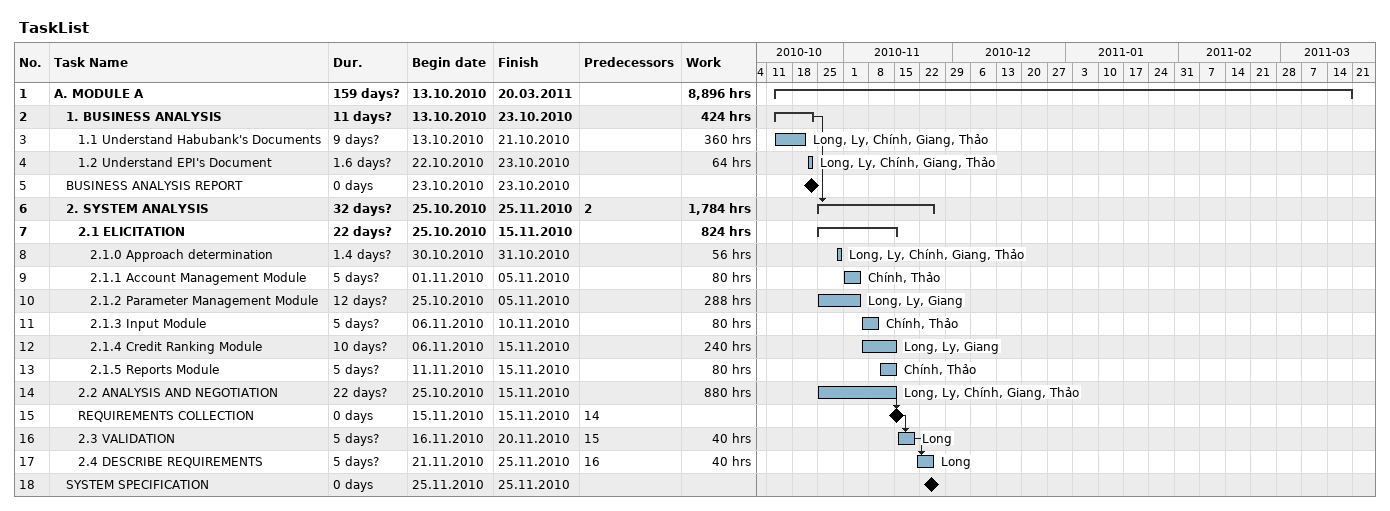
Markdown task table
TaskList

| ID | Level | Task | Duration | Start | Finish | Predecessors | Resources | Work (h) |
|---|---|---|---|---|---|---|---|---|
| 1 | 1 | **A. MODULE A** | 159d? | 2010-10-13 | 2011-03-20 |  |  | 8896 |
| 2 | 2 | **1. BUSINESS ANALYSIS** | 11d? | 2010-10-13 | 2010-10-23 |  |  | 424 |
| 3 | 3 | 1.1 Understand Habubank's Documents | 9d? | 2010-10-13 | 2010-10-21 |  | Long, Ly, Chính, Giang, Thảo | 360 |
| 4 | 3 | 1.2 Understand EPI's Document | 1.6d? | 2010-10-22 | 2010-10-23 |  | Long, Ly, Chính, Giang, Thảo | 64 |
| 5 | 2 | BUSINESS ANALYSIS REPORT | 0d | 2010-10-23 | 2010-10-23 |  |  |  |
| 6 | 2 | **2. SYSTEM ANALYSIS** | 32d? | 2010-10-25 | 2010-11-25 | 2 |  | 1784 |
| 7 | 3 | **2.1 ELICITATION** | 22d? | 2010-10-25 | 2010-11-15 |  |  | 824 |
| 8 | 4 | 2.1.0 Approach determination | 1.4d? | 2010-10-30 | 2010-10-31 |  | Long, Ly, Chính, Giang, Thảo | 56 |
| 9 | 4 | 2.1.1 Account Management Module | 5d? | 2010-11-01 | 2010-11-05 |  | Chính, Thảo | 80 |
| 10 | 4 | 2.1.2 Parameter Management Module | 12d? | 2010-10-25 | 2010-11-05 |  | Long, Ly, Giang | 288 |
| 11 | 4 | 2.1.3 Input Module | 5d? | 2010-11-06 | 2010-11-10 |  | Chính, Thảo | 80 |
| 12 | 4 | 2.1.4 Credit Ranking Module | 10d? | 2010-11-06 | 2010-11-15 |  | Long, Ly, Giang | 240 |
| 13 | 4 | 2.1.5 Reports Module | 5d? | 2010-11-11 | 2010-11-15 |  | Chính, Thảo | 80 |
| 14 | 3 | 2.2 ANALYSIS AND NEGOTIATION | 22d? | 2010-10-25 | 2010-11-15 |  | Long, Ly, Chính, Giang, Thảo | 880 |
| 15 | 3 | REQUIREMENTS COLLECTION | 0d | 2010-11-15 | 2010-11-15 | 14 |  |  |
| 16 | 3 | 2.3 VALIDATION | 5d? | 2010-11-16 | 2010-11-20 | 15 | Long | 40 |
| 17 | 3 | 2.4 DESCRIBE REQUIREMENTS | 5d? | 2010-11-21 | 2010-11-25 | 16 | Long | 40 |
| 18 | 2 | SYSTEM SPECIFICATION | 0d | 2010-11-25 | 2010-11-25 |  |  |  |
